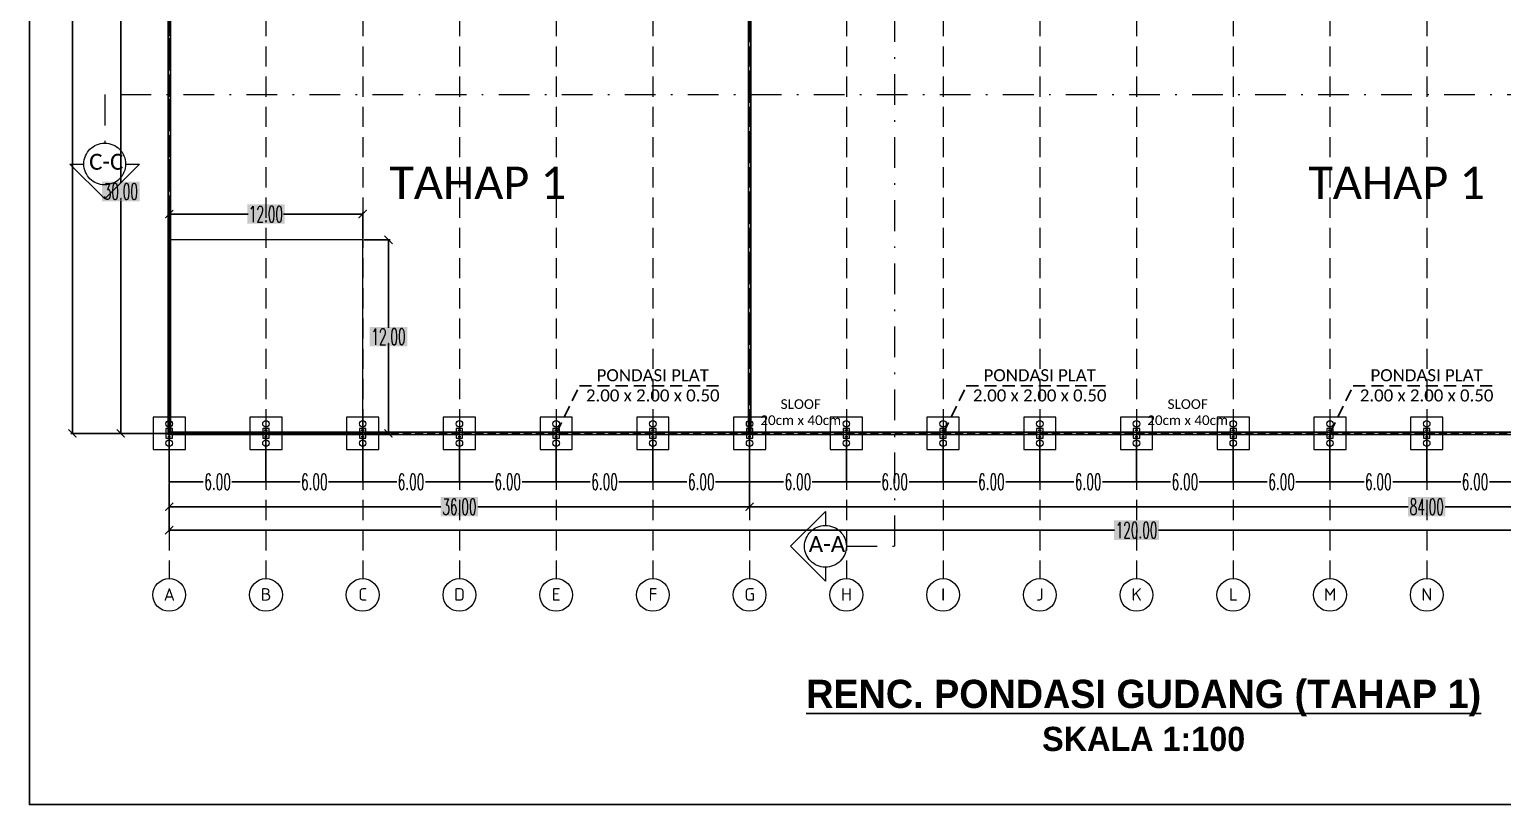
# Model space of a CAD drawing. Header units: millimetres. Extents: x 2175 to 3376, y 1504 to 1740.
# Drawn here: x 2440 to 2531.4, y 1584 to 1632 of the extents above; entities that cross this region are included whole.
import ezdxf

# ---------------------------------------------------------------- set-up
doc = ezdxf.new("R2010")
doc.units = ezdxf.units.MM
for name, pattern in [('DASHDOTX2', [50.8, 25.4, -12.7, 0, -12.7]), ('DASHED', [19.05, 12.7, -6.35]), ('HIDDEN', [0.375, 0.25, -0.125]), ('HIDDEN2', [0.1875, 0.125, -0.0625])]:
    doc.linetypes.add(name, pattern=pattern)
for name, color, linetype in [('FUR', 7, 'Continuous'), ('GR', 7, 'Continuous'), ('KOP TEKS', 1, 'Continuous')]:
    doc.layers.add(name, color=color, linetype=linetype)
for name, color, linetype, lineweight in [('Garis Dim', 131, 'DASHED', 9), ('GRS-TIPIS', 253, 'Continuous', 9), ('HAT', 8, 'Continuous', 9), ('Pondasi', 6, 'Continuous', 9)]:
    doc.layers.add(name, color=color, linetype=linetype, lineweight=lineweight)
doc.styles.add('-DIM2', font='simplex.shx', dxfattribs={"width": 0.55})
doc.styles.get("Standard").update_dxf_attribs({"font": 'arial.ttf'})
doc.dimstyles.new('DENAH KANTOR', dxfattribs={"dimtxt": 1, "dimasz": 0.05, "dimexe": 0.05, "dimexo": 0.05, "dimgap": 0.05, "dimtad": 0, "dimtih": 1, "dimtoh": 1, "dimzin": 0, "dimdsep": 46, "dimtxsty": '-DIM2', "dimblk": 'ARCHTICK', "dimcen": 0.3, "dimdle": 0.05, "dimclrd": 1, "dimclre": 1, "dimclrt": 7, "dimadec": 0, "dimazin": 0, "dimtfac": 1, "dimtix": 1, "dimtofl": 0, "dimtmove": 0, "dimatfit": 3, "dimldrblk": 'ARCHTICK', "dimfxl": 1, "dimtolj": 1, "dimtzin": 0, "dimarcsym": 0})
doc.dimstyles.new('DIMENSI WARNA 2.1', dxfattribs={"dimtxt": 1, "dimasz": 0.5, "dimexe": 0.1, "dimexo": 0.1, "dimgap": 0.05, "dimtad": 0, "dimtih": 1, "dimtoh": 1, "dimrnd": 0.0025, "dimzin": 0, "dimdsep": 46, "dimtxsty": '-DIM2', "dimblk": 'ARCHTICK', "dimcen": 0.1, "dimclrd": 1, "dimclre": 1, "dimclrt": 256, "dimadec": 0, "dimazin": 0, "dimtfac": 1, "dimtofl": 0, "dimtmove": 0, "dimatfit": 3, "dimldrblk": 'ARCHTICK', "dimfxl": 0.18, "dimtfill": 2, "dimtfillclr": 256, "dimtolj": 1, "dimtzin": 0, "dimarcsym": 0})

# ---------------------------------------------------------------- blocks, each defined once
blk = doc.blocks.new('_ArchTick')
at = {"color": 0, "linetype": 'ByBlock', "const_width": 0.15}
blk.add_lwpolyline([(-0.5, -0.5), (0.5, 0.5)], dxfattribs=at)
blk = doc.blocks.new('*D1069')
at = {"layer": 'Defpoints', "color": 0, "transparency": 16777216}
for p in [(2448.69, 1636.996), (2445.69, 1606.996), (2448.69, 1606.996)]:
    blk.add_point(p, dxfattribs=at)
at = {"layer": 'GR', "color": 1, "lineweight": -2, "transparency": 16777216}
for p, q in [((2448.59, 1636.996), (2445.59, 1636.996)), ((2445.69, 1636.996), (2445.69, 1622.546)), ((2445.69, 1606.996), (2445.69, 1621.446)), ((2448.59, 1606.996), (2445.59, 1606.996))]:
    blk.add_line(p, q, dxfattribs=at)
at = {"layer": 'GR', "color": 1, "lineweight": -2, "transparency": 16777216, "xscale": 0.5, "yscale": 0.5, "zscale": 0.5}
for p, rotation in [((2445.69, 1636.996), 90), ((2445.69, 1606.996), 270)]:
    blk.add_blockref('_ArchTick', p, dxfattribs=dict(at, rotation=rotation))
at = {"layer": 'GR', "color": 240, "transparency": 16777216, "insert": (2445.69, 1621.996), "char_height": 1, "attachment_point": 5, "style": '-DIM2', "bg_fill": 1, "box_fill_scale": 1.1, "bg_fill_color": 256, "bg_fill_true_color": 16180224, "bg_fill_transparency": 0}
blk.add_mtext('\\A1;30.00', dxfattribs=at)
blk = doc.blocks.new('*D1070')
at = {"layer": 'Defpoints', "color": 0, "transparency": 16777216}
for p in [(2445.69, 1666.996), (2442.69, 1606.996), (2445.69, 1606.996)]:
    blk.add_point(p, dxfattribs=at)
at = {"layer": 'GR', "color": 1, "lineweight": -2, "transparency": 16777216}
for p, q in [((2445.59, 1666.996), (2442.59, 1666.996)), ((2442.69, 1666.996), (2442.69, 1637.546)), ((2442.69, 1606.996), (2442.69, 1636.446)), ((2445.59, 1606.996), (2442.59, 1606.996))]:
    blk.add_line(p, q, dxfattribs=at)
at = {"layer": 'GR', "color": 1, "lineweight": -2, "transparency": 16777216, "xscale": 0.5, "yscale": 0.5, "zscale": 0.5}
for p, rotation in [((2442.69, 1666.996), 90), ((2442.69, 1606.996), 270)]:
    blk.add_blockref('_ArchTick', p, dxfattribs=dict(at, rotation=rotation))
at = {"layer": 'GR', "color": 240, "transparency": 16777216, "insert": (2442.69, 1636.996), "char_height": 1, "attachment_point": 5, "style": '-DIM2', "bg_fill": 1, "box_fill_scale": 1.1, "bg_fill_color": 256, "bg_fill_true_color": 16180224, "bg_fill_transparency": 0}
blk.add_mtext('\\A1;60.00', dxfattribs=at)
blk = doc.blocks.new('*D1071')
at = {"layer": 'Defpoints', "color": 0, "linetype": 'Continuous', "transparency": 16777216}
for p in [(2448.69, 1606.996), (2454.69, 1606.996), (2454.69, 1603.996)]:
    blk.add_point(p, dxfattribs=at)
at = {"layer": 'GR', "color": 1, "linetype": 'Continuous', "lineweight": -2, "transparency": 16777216}
for p, q in [((2448.69, 1606.946), (2448.69, 1603.946)), ((2454.69, 1606.946), (2454.69, 1603.946)), ((2448.64, 1603.996), (2450.802, 1603.996)), ((2454.74, 1603.996), (2452.578, 1603.996))]:
    blk.add_line(p, q, dxfattribs=at)
at = {"layer": 'GR', "color": 1, "linetype": 'Continuous', "lineweight": -2, "transparency": 16777216, "xscale": 0.05, "yscale": 0.05, "zscale": 0.05, "rotation": 180}
blk.add_blockref('_ArchTick', (2448.69, 1603.996), dxfattribs=at)
at = {"layer": 'GR', "color": 1, "linetype": 'Continuous', "lineweight": -2, "transparency": 16777216, "xscale": 0.05, "yscale": 0.05, "zscale": 0.05}
blk.add_blockref('_ArchTick', (2454.69, 1603.996), dxfattribs=at)
at = {"layer": 'GR', "color": 7, "linetype": 'Continuous', "transparency": 16777216, "insert": (2451.69, 1603.996), "char_height": 1, "attachment_point": 5, "style": '-DIM2'}
blk.add_mtext('\\A1;6.00', dxfattribs=at)
blk = doc.blocks.new('*D1072')
at = {"layer": 'Defpoints', "color": 0, "transparency": 16777216}
for p in [(2448.69, 1603.996), (2568.69, 1603.996), (2568.69, 1600.996)]:
    blk.add_point(p, dxfattribs=at)
at = {"layer": 'GR', "color": 1, "lineweight": -2, "transparency": 16777216}
for p, q in [((2448.69, 1603.896), (2448.69, 1600.896)), ((2568.69, 1603.896), (2568.69, 1600.896)), ((2448.69, 1600.996), (2507.33, 1600.996)), ((2568.69, 1600.996), (2510.049, 1600.996))]:
    blk.add_line(p, q, dxfattribs=at)
at = {"layer": 'GR', "color": 1, "lineweight": -2, "transparency": 16777216, "xscale": 0.5, "yscale": 0.5, "zscale": 0.5, "rotation": 180}
blk.add_blockref('_ArchTick', (2448.69, 1600.996), dxfattribs=at)
at = {"layer": 'GR', "color": 1, "lineweight": -2, "transparency": 16777216, "xscale": 0.5, "yscale": 0.5, "zscale": 0.5}
blk.add_blockref('_ArchTick', (2568.69, 1600.996), dxfattribs=at)
at = {"layer": 'GR', "color": 240, "transparency": 16777216, "insert": (2508.69, 1600.996), "char_height": 1, "attachment_point": 5, "style": '-DIM2', "bg_fill": 1, "box_fill_scale": 1.1, "bg_fill_color": 256, "bg_fill_true_color": 16180224, "bg_fill_transparency": 0}
blk.add_mtext('\\A1;120.00', dxfattribs=at)
blk = doc.blocks.new('*D1073')
at = {"layer": 'Defpoints', "color": 0, "transparency": 16777216}
for p in [(2460.69, 1618.996), (2462.29, 1618.996), (2460.69, 1606.996)]:
    blk.add_point(p, dxfattribs=at)
at = {"layer": 'GR', "color": 1, "lineweight": -2, "transparency": 16777216}
for p, q in [((2460.79, 1618.996), (2462.39, 1618.996)), ((2462.29, 1618.996), (2462.29, 1613.546)), ((2462.29, 1606.996), (2462.29, 1612.446)), ((2460.79, 1606.996), (2462.39, 1606.996))]:
    blk.add_line(p, q, dxfattribs=at)
at = {"layer": 'GR', "color": 1, "lineweight": -2, "transparency": 16777216, "xscale": 0.5, "yscale": 0.5, "zscale": 0.5}
for p, rotation in [((2462.29, 1618.996), 90), ((2462.29, 1606.996), 270)]:
    blk.add_blockref('_ArchTick', p, dxfattribs=dict(at, rotation=rotation))
at = {"layer": 'GR', "color": 240, "transparency": 16777216, "insert": (2462.29, 1612.996), "char_height": 1, "attachment_point": 5, "style": '-DIM2', "bg_fill": 1, "box_fill_scale": 1.1, "bg_fill_color": 256, "bg_fill_true_color": 16180224, "bg_fill_transparency": 0}
blk.add_mtext('\\A1;12.00', dxfattribs=at)
blk = doc.blocks.new('*D1092')
at = {"layer": 'Defpoints', "color": 0, "linetype": 'Continuous', "transparency": 16777216}
for p in [(2454.69, 1606.996), (2460.69, 1606.996), (2454.69, 1603.996)]:
    blk.add_point(p, dxfattribs=at)
at = {"layer": 'GR', "color": 1, "linetype": 'Continuous', "lineweight": -2, "transparency": 16777216}
for p, q in [((2454.69, 1606.946), (2454.69, 1603.946)), ((2460.69, 1606.946), (2460.69, 1603.946)), ((2454.64, 1603.996), (2456.802, 1603.996)), ((2460.74, 1603.996), (2458.578, 1603.996))]:
    blk.add_line(p, q, dxfattribs=at)
at = {"layer": 'GR', "color": 1, "linetype": 'Continuous', "lineweight": -2, "transparency": 16777216, "xscale": 0.05, "yscale": 0.05, "zscale": 0.05, "rotation": 180}
blk.add_blockref('_ArchTick', (2454.69, 1603.996), dxfattribs=at)
at = {"layer": 'GR', "color": 1, "linetype": 'Continuous', "lineweight": -2, "transparency": 16777216, "xscale": 0.05, "yscale": 0.05, "zscale": 0.05}
blk.add_blockref('_ArchTick', (2460.69, 1603.996), dxfattribs=at)
at = {"layer": 'GR', "color": 7, "linetype": 'Continuous', "transparency": 16777216, "insert": (2457.69, 1603.996), "char_height": 1, "attachment_point": 5, "style": '-DIM2'}
blk.add_mtext('\\A1;6.00', dxfattribs=at)
blk = doc.blocks.new('*D1093')
at = {"layer": 'Defpoints', "color": 0, "linetype": 'Continuous', "transparency": 16777216}
for p in [(2466.69, 1606.996), (2472.69, 1606.996), (2466.69, 1603.996)]:
    blk.add_point(p, dxfattribs=at)
at = {"layer": 'GR', "color": 1, "linetype": 'Continuous', "lineweight": -2, "transparency": 16777216}
for p, q in [((2466.69, 1606.946), (2466.69, 1603.946)), ((2472.69, 1606.946), (2472.69, 1603.946)), ((2466.64, 1603.996), (2468.802, 1603.996)), ((2472.74, 1603.996), (2470.578, 1603.996))]:
    blk.add_line(p, q, dxfattribs=at)
at = {"layer": 'GR', "color": 1, "linetype": 'Continuous', "lineweight": -2, "transparency": 16777216, "xscale": 0.05, "yscale": 0.05, "zscale": 0.05, "rotation": 180}
blk.add_blockref('_ArchTick', (2466.69, 1603.996), dxfattribs=at)
at = {"layer": 'GR', "color": 1, "linetype": 'Continuous', "lineweight": -2, "transparency": 16777216, "xscale": 0.05, "yscale": 0.05, "zscale": 0.05}
blk.add_blockref('_ArchTick', (2472.69, 1603.996), dxfattribs=at)
at = {"layer": 'GR', "color": 7, "linetype": 'Continuous', "transparency": 16777216, "insert": (2469.69, 1603.996), "char_height": 1, "attachment_point": 5, "style": '-DIM2'}
blk.add_mtext('\\A1;6.00', dxfattribs=at)
blk = doc.blocks.new('*D1094')
at = {"layer": 'Defpoints', "color": 0, "linetype": 'Continuous', "transparency": 16777216}
for p in [(2460.69, 1606.996), (2466.69, 1606.996), (2466.69, 1603.996)]:
    blk.add_point(p, dxfattribs=at)
at = {"layer": 'GR', "color": 1, "linetype": 'Continuous', "lineweight": -2, "transparency": 16777216}
for p, q in [((2460.69, 1606.946), (2460.69, 1603.946)), ((2466.69, 1606.946), (2466.69, 1603.946)), ((2460.64, 1603.996), (2462.802, 1603.996)), ((2466.74, 1603.996), (2464.578, 1603.996))]:
    blk.add_line(p, q, dxfattribs=at)
at = {"layer": 'GR', "color": 1, "linetype": 'Continuous', "lineweight": -2, "transparency": 16777216, "xscale": 0.05, "yscale": 0.05, "zscale": 0.05, "rotation": 180}
blk.add_blockref('_ArchTick', (2460.69, 1603.996), dxfattribs=at)
at = {"layer": 'GR', "color": 1, "linetype": 'Continuous', "lineweight": -2, "transparency": 16777216, "xscale": 0.05, "yscale": 0.05, "zscale": 0.05}
blk.add_blockref('_ArchTick', (2466.69, 1603.996), dxfattribs=at)
at = {"layer": 'GR', "color": 7, "linetype": 'Continuous', "transparency": 16777216, "insert": (2463.69, 1603.996), "char_height": 1, "attachment_point": 5, "style": '-DIM2'}
blk.add_mtext('\\A1;6.00', dxfattribs=at)
blk = doc.blocks.new('*D1095')
at = {"layer": 'Defpoints', "color": 0, "linetype": 'Continuous', "transparency": 16777216}
for p in [(2490.69, 1606.996), (2496.69, 1606.996), (2490.69, 1603.996)]:
    blk.add_point(p, dxfattribs=at)
at = {"layer": 'GR', "color": 1, "linetype": 'Continuous', "lineweight": -2, "transparency": 16777216}
for p, q in [((2490.69, 1606.946), (2490.69, 1603.946)), ((2496.69, 1606.946), (2496.69, 1603.946)), ((2490.64, 1603.996), (2492.802, 1603.996)), ((2496.74, 1603.996), (2494.578, 1603.996))]:
    blk.add_line(p, q, dxfattribs=at)
at = {"layer": 'GR', "color": 1, "linetype": 'Continuous', "lineweight": -2, "transparency": 16777216, "xscale": 0.05, "yscale": 0.05, "zscale": 0.05, "rotation": 180}
blk.add_blockref('_ArchTick', (2490.69, 1603.996), dxfattribs=at)
at = {"layer": 'GR', "color": 1, "linetype": 'Continuous', "lineweight": -2, "transparency": 16777216, "xscale": 0.05, "yscale": 0.05, "zscale": 0.05}
blk.add_blockref('_ArchTick', (2496.69, 1603.996), dxfattribs=at)
at = {"layer": 'GR', "color": 7, "linetype": 'Continuous', "transparency": 16777216, "insert": (2493.69, 1603.996), "char_height": 1, "attachment_point": 5, "style": '-DIM2'}
blk.add_mtext('\\A1;6.00', dxfattribs=at)
blk = doc.blocks.new('*D1096')
at = {"layer": 'Defpoints', "color": 0, "linetype": 'Continuous', "transparency": 16777216}
for p in [(2484.69, 1606.996), (2490.69, 1606.996), (2490.69, 1603.996)]:
    blk.add_point(p, dxfattribs=at)
at = {"layer": 'GR', "color": 1, "linetype": 'Continuous', "lineweight": -2, "transparency": 16777216}
for p, q in [((2484.69, 1606.946), (2484.69, 1603.946)), ((2490.69, 1606.946), (2490.69, 1603.946)), ((2484.64, 1603.996), (2486.802, 1603.996)), ((2490.74, 1603.996), (2488.578, 1603.996))]:
    blk.add_line(p, q, dxfattribs=at)
at = {"layer": 'GR', "color": 1, "linetype": 'Continuous', "lineweight": -2, "transparency": 16777216, "xscale": 0.05, "yscale": 0.05, "zscale": 0.05, "rotation": 180}
blk.add_blockref('_ArchTick', (2484.69, 1603.996), dxfattribs=at)
at = {"layer": 'GR', "color": 1, "linetype": 'Continuous', "lineweight": -2, "transparency": 16777216, "xscale": 0.05, "yscale": 0.05, "zscale": 0.05}
blk.add_blockref('_ArchTick', (2490.69, 1603.996), dxfattribs=at)
at = {"layer": 'GR', "color": 7, "linetype": 'Continuous', "transparency": 16777216, "insert": (2487.69, 1603.996), "char_height": 1, "attachment_point": 5, "style": '-DIM2'}
blk.add_mtext('\\A1;6.00', dxfattribs=at)
blk = doc.blocks.new('*D1097')
at = {"layer": 'Defpoints', "color": 0, "linetype": 'Continuous', "transparency": 16777216}
for p in [(2472.69, 1606.996), (2478.69, 1606.996), (2478.69, 1603.996)]:
    blk.add_point(p, dxfattribs=at)
at = {"layer": 'GR', "color": 1, "linetype": 'Continuous', "lineweight": -2, "transparency": 16777216}
for p, q in [((2472.69, 1606.946), (2472.69, 1603.946)), ((2478.69, 1606.946), (2478.69, 1603.946)), ((2472.64, 1603.996), (2474.802, 1603.996)), ((2478.74, 1603.996), (2476.578, 1603.996))]:
    blk.add_line(p, q, dxfattribs=at)
at = {"layer": 'GR', "color": 1, "linetype": 'Continuous', "lineweight": -2, "transparency": 16777216, "xscale": 0.05, "yscale": 0.05, "zscale": 0.05, "rotation": 180}
blk.add_blockref('_ArchTick', (2472.69, 1603.996), dxfattribs=at)
at = {"layer": 'GR', "color": 1, "linetype": 'Continuous', "lineweight": -2, "transparency": 16777216, "xscale": 0.05, "yscale": 0.05, "zscale": 0.05}
blk.add_blockref('_ArchTick', (2478.69, 1603.996), dxfattribs=at)
at = {"layer": 'GR', "color": 7, "linetype": 'Continuous', "transparency": 16777216, "insert": (2475.69, 1603.996), "char_height": 1, "attachment_point": 5, "style": '-DIM2'}
blk.add_mtext('\\A1;6.00', dxfattribs=at)
blk = doc.blocks.new('*D1098')
at = {"layer": 'Defpoints', "color": 0, "linetype": 'Continuous', "transparency": 16777216}
for p in [(2478.69, 1606.996), (2484.69, 1606.996), (2478.69, 1603.996)]:
    blk.add_point(p, dxfattribs=at)
at = {"layer": 'GR', "color": 1, "linetype": 'Continuous', "lineweight": -2, "transparency": 16777216}
for p, q in [((2478.69, 1606.946), (2478.69, 1603.946)), ((2484.69, 1606.946), (2484.69, 1603.946)), ((2478.64, 1603.996), (2480.802, 1603.996)), ((2484.74, 1603.996), (2482.578, 1603.996))]:
    blk.add_line(p, q, dxfattribs=at)
at = {"layer": 'GR', "color": 1, "linetype": 'Continuous', "lineweight": -2, "transparency": 16777216, "xscale": 0.05, "yscale": 0.05, "zscale": 0.05, "rotation": 180}
blk.add_blockref('_ArchTick', (2478.69, 1603.996), dxfattribs=at)
at = {"layer": 'GR', "color": 1, "linetype": 'Continuous', "lineweight": -2, "transparency": 16777216, "xscale": 0.05, "yscale": 0.05, "zscale": 0.05}
blk.add_blockref('_ArchTick', (2484.69, 1603.996), dxfattribs=at)
at = {"layer": 'GR', "color": 7, "linetype": 'Continuous', "transparency": 16777216, "insert": (2481.69, 1603.996), "char_height": 1, "attachment_point": 5, "style": '-DIM2'}
blk.add_mtext('\\A1;6.00', dxfattribs=at)
blk = doc.blocks.new('*D1101')
at = {"layer": 'Defpoints', "color": 0, "linetype": 'Continuous', "transparency": 16777216}
for p in [(2520.69, 1606.996), (2526.69, 1606.996), (2526.69, 1603.996)]:
    blk.add_point(p, dxfattribs=at)
at = {"layer": 'GR', "color": 1, "linetype": 'Continuous', "lineweight": -2, "transparency": 16777216}
for p, q in [((2520.69, 1606.946), (2520.69, 1603.946)), ((2526.69, 1606.946), (2526.69, 1603.946)), ((2520.64, 1603.996), (2522.802, 1603.996)), ((2526.74, 1603.996), (2524.578, 1603.996))]:
    blk.add_line(p, q, dxfattribs=at)
at = {"layer": 'GR', "color": 1, "linetype": 'Continuous', "lineweight": -2, "transparency": 16777216, "xscale": 0.05, "yscale": 0.05, "zscale": 0.05, "rotation": 180}
blk.add_blockref('_ArchTick', (2520.69, 1603.996), dxfattribs=at)
at = {"layer": 'GR', "color": 1, "linetype": 'Continuous', "lineweight": -2, "transparency": 16777216, "xscale": 0.05, "yscale": 0.05, "zscale": 0.05}
blk.add_blockref('_ArchTick', (2526.69, 1603.996), dxfattribs=at)
at = {"layer": 'GR', "color": 7, "linetype": 'Continuous', "transparency": 16777216, "insert": (2523.69, 1603.996), "char_height": 1, "attachment_point": 5, "style": '-DIM2'}
blk.add_mtext('\\A1;6.00', dxfattribs=at)
blk = doc.blocks.new('*D1102')
at = {"layer": 'Defpoints', "color": 0, "linetype": 'Continuous', "transparency": 16777216}
for p in [(2526.69, 1606.996), (2532.69, 1606.996), (2526.69, 1603.996)]:
    blk.add_point(p, dxfattribs=at)
at = {"layer": 'GR', "color": 1, "linetype": 'Continuous', "lineweight": -2, "transparency": 16777216}
for p, q in [((2526.69, 1606.946), (2526.69, 1603.946)), ((2532.69, 1606.946), (2532.69, 1603.946)), ((2526.64, 1603.996), (2528.802, 1603.996)), ((2532.74, 1603.996), (2530.578, 1603.996))]:
    blk.add_line(p, q, dxfattribs=at)
at = {"layer": 'GR', "color": 1, "linetype": 'Continuous', "lineweight": -2, "transparency": 16777216, "xscale": 0.05, "yscale": 0.05, "zscale": 0.05, "rotation": 180}
blk.add_blockref('_ArchTick', (2526.69, 1603.996), dxfattribs=at)
at = {"layer": 'GR', "color": 1, "linetype": 'Continuous', "lineweight": -2, "transparency": 16777216, "xscale": 0.05, "yscale": 0.05, "zscale": 0.05}
blk.add_blockref('_ArchTick', (2532.69, 1603.996), dxfattribs=at)
at = {"layer": 'GR', "color": 7, "linetype": 'Continuous', "transparency": 16777216, "insert": (2529.69, 1603.996), "char_height": 1, "attachment_point": 5, "style": '-DIM2'}
blk.add_mtext('\\A1;6.00', dxfattribs=at)
blk = doc.blocks.new('*D1103')
at = {"layer": 'Defpoints', "color": 0, "linetype": 'Continuous', "transparency": 16777216}
for p in [(2496.69, 1606.996), (2502.69, 1606.996), (2502.69, 1603.996)]:
    blk.add_point(p, dxfattribs=at)
at = {"layer": 'GR', "color": 1, "linetype": 'Continuous', "lineweight": -2, "transparency": 16777216}
for p, q in [((2496.69, 1606.946), (2496.69, 1603.946)), ((2502.69, 1606.946), (2502.69, 1603.946)), ((2496.64, 1603.996), (2498.802, 1603.996)), ((2502.74, 1603.996), (2500.578, 1603.996))]:
    blk.add_line(p, q, dxfattribs=at)
at = {"layer": 'GR', "color": 1, "linetype": 'Continuous', "lineweight": -2, "transparency": 16777216, "xscale": 0.05, "yscale": 0.05, "zscale": 0.05, "rotation": 180}
blk.add_blockref('_ArchTick', (2496.69, 1603.996), dxfattribs=at)
at = {"layer": 'GR', "color": 1, "linetype": 'Continuous', "lineweight": -2, "transparency": 16777216, "xscale": 0.05, "yscale": 0.05, "zscale": 0.05}
blk.add_blockref('_ArchTick', (2502.69, 1603.996), dxfattribs=at)
at = {"layer": 'GR', "color": 7, "linetype": 'Continuous', "transparency": 16777216, "insert": (2499.69, 1603.996), "char_height": 1, "attachment_point": 5, "style": '-DIM2'}
blk.add_mtext('\\A1;6.00', dxfattribs=at)
blk = doc.blocks.new('*D1104')
at = {"layer": 'Defpoints', "color": 0, "linetype": 'Continuous', "transparency": 16777216}
for p in [(2502.69, 1606.996), (2508.69, 1606.996), (2502.69, 1603.996)]:
    blk.add_point(p, dxfattribs=at)
at = {"layer": 'GR', "color": 1, "linetype": 'Continuous', "lineweight": -2, "transparency": 16777216}
for p, q in [((2502.69, 1606.946), (2502.69, 1603.946)), ((2508.69, 1606.946), (2508.69, 1603.946)), ((2502.64, 1603.996), (2504.802, 1603.996)), ((2508.74, 1603.996), (2506.578, 1603.996))]:
    blk.add_line(p, q, dxfattribs=at)
at = {"layer": 'GR', "color": 1, "linetype": 'Continuous', "lineweight": -2, "transparency": 16777216, "xscale": 0.05, "yscale": 0.05, "zscale": 0.05, "rotation": 180}
blk.add_blockref('_ArchTick', (2502.69, 1603.996), dxfattribs=at)
at = {"layer": 'GR', "color": 1, "linetype": 'Continuous', "lineweight": -2, "transparency": 16777216, "xscale": 0.05, "yscale": 0.05, "zscale": 0.05}
blk.add_blockref('_ArchTick', (2508.69, 1603.996), dxfattribs=at)
at = {"layer": 'GR', "color": 7, "linetype": 'Continuous', "transparency": 16777216, "insert": (2505.69, 1603.996), "char_height": 1, "attachment_point": 5, "style": '-DIM2'}
blk.add_mtext('\\A1;6.00', dxfattribs=at)
blk = doc.blocks.new('*D1105')
at = {"layer": 'Defpoints', "color": 0, "linetype": 'Continuous', "transparency": 16777216}
for p in [(2514.69, 1606.996), (2520.69, 1606.996), (2514.69, 1603.996)]:
    blk.add_point(p, dxfattribs=at)
at = {"layer": 'GR', "color": 1, "linetype": 'Continuous', "lineweight": -2, "transparency": 16777216}
for p, q in [((2514.69, 1606.946), (2514.69, 1603.946)), ((2520.69, 1606.946), (2520.69, 1603.946)), ((2514.64, 1603.996), (2516.802, 1603.996)), ((2520.74, 1603.996), (2518.578, 1603.996))]:
    blk.add_line(p, q, dxfattribs=at)
at = {"layer": 'GR', "color": 1, "linetype": 'Continuous', "lineweight": -2, "transparency": 16777216, "xscale": 0.05, "yscale": 0.05, "zscale": 0.05, "rotation": 180}
blk.add_blockref('_ArchTick', (2514.69, 1603.996), dxfattribs=at)
at = {"layer": 'GR', "color": 1, "linetype": 'Continuous', "lineweight": -2, "transparency": 16777216, "xscale": 0.05, "yscale": 0.05, "zscale": 0.05}
blk.add_blockref('_ArchTick', (2520.69, 1603.996), dxfattribs=at)
at = {"layer": 'GR', "color": 7, "linetype": 'Continuous', "transparency": 16777216, "insert": (2517.69, 1603.996), "char_height": 1, "attachment_point": 5, "style": '-DIM2'}
blk.add_mtext('\\A1;6.00', dxfattribs=at)
blk = doc.blocks.new('*D1106')
at = {"layer": 'Defpoints', "color": 0, "linetype": 'Continuous', "transparency": 16777216}
for p in [(2508.69, 1606.996), (2514.69, 1606.996), (2514.69, 1603.996)]:
    blk.add_point(p, dxfattribs=at)
at = {"layer": 'GR', "color": 1, "linetype": 'Continuous', "lineweight": -2, "transparency": 16777216}
for p, q in [((2508.69, 1606.946), (2508.69, 1603.946)), ((2514.69, 1606.946), (2514.69, 1603.946)), ((2508.64, 1603.996), (2510.802, 1603.996)), ((2514.74, 1603.996), (2512.578, 1603.996))]:
    blk.add_line(p, q, dxfattribs=at)
at = {"layer": 'GR', "color": 1, "linetype": 'Continuous', "lineweight": -2, "transparency": 16777216, "xscale": 0.05, "yscale": 0.05, "zscale": 0.05, "rotation": 180}
blk.add_blockref('_ArchTick', (2508.69, 1603.996), dxfattribs=at)
at = {"layer": 'GR', "color": 1, "linetype": 'Continuous', "lineweight": -2, "transparency": 16777216, "xscale": 0.05, "yscale": 0.05, "zscale": 0.05}
blk.add_blockref('_ArchTick', (2514.69, 1603.996), dxfattribs=at)
at = {"layer": 'GR', "color": 7, "linetype": 'Continuous', "transparency": 16777216, "insert": (2511.69, 1603.996), "char_height": 1, "attachment_point": 5, "style": '-DIM2'}
blk.add_mtext('\\A1;6.00', dxfattribs=at)
blk = doc.blocks.new('*D1107')
at = {"layer": 'Defpoints', "color": 0, "transparency": 16777216}
for p in [(2448.69, 1603.996), (2484.69, 1603.996), (2484.69, 1602.446)]:
    blk.add_point(p, dxfattribs=at)
at = {"layer": 'GR', "color": 1, "lineweight": -2, "transparency": 16777216}
for p, q in [((2448.69, 1603.896), (2448.69, 1602.346)), ((2484.69, 1603.896), (2484.69, 1602.346)), ((2448.69, 1602.446), (2465.54, 1602.446)), ((2484.69, 1602.446), (2467.84, 1602.446))]:
    blk.add_line(p, q, dxfattribs=at)
at = {"layer": 'GR', "color": 1, "lineweight": -2, "transparency": 16777216, "xscale": 0.5, "yscale": 0.5, "zscale": 0.5, "rotation": 180}
blk.add_blockref('_ArchTick', (2448.69, 1602.446), dxfattribs=at)
at = {"layer": 'GR', "color": 1, "lineweight": -2, "transparency": 16777216, "xscale": 0.5, "yscale": 0.5, "zscale": 0.5}
blk.add_blockref('_ArchTick', (2484.69, 1602.446), dxfattribs=at)
at = {"layer": 'GR', "color": 240, "transparency": 16777216, "insert": (2466.69, 1602.446), "char_height": 1, "attachment_point": 5, "style": '-DIM2', "bg_fill": 1, "box_fill_scale": 1.1, "bg_fill_color": 256, "bg_fill_true_color": 16180224, "bg_fill_transparency": 0}
blk.add_mtext('\\A1;36.00', dxfattribs=at)
blk = doc.blocks.new('*D1112')
at = {"layer": 'Defpoints', "color": 0, "transparency": 16777216}
for p in [(2484.69, 1603.996), (2568.69, 1603.996), (2484.69, 1602.446)]:
    blk.add_point(p, dxfattribs=at)
at = {"layer": 'GR', "color": 1, "lineweight": -2, "transparency": 16777216}
for p, q in [((2484.69, 1603.896), (2484.69, 1602.346)), ((2568.69, 1603.896), (2568.69, 1602.346)), ((2484.69, 1602.446), (2525.54, 1602.446)), ((2568.69, 1602.446), (2527.84, 1602.446))]:
    blk.add_line(p, q, dxfattribs=at)
at = {"layer": 'GR', "color": 1, "lineweight": -2, "transparency": 16777216, "xscale": 0.5, "yscale": 0.5, "zscale": 0.5, "rotation": 180}
blk.add_blockref('_ArchTick', (2484.69, 1602.446), dxfattribs=at)
at = {"layer": 'GR', "color": 1, "lineweight": -2, "transparency": 16777216, "xscale": 0.5, "yscale": 0.5, "zscale": 0.5}
blk.add_blockref('_ArchTick', (2568.69, 1602.446), dxfattribs=at)
at = {"layer": 'GR', "color": 240, "transparency": 16777216, "insert": (2526.69, 1602.446), "char_height": 1, "attachment_point": 5, "style": '-DIM2', "bg_fill": 1, "box_fill_scale": 1.1, "bg_fill_color": 256, "bg_fill_true_color": 16180224, "bg_fill_transparency": 0}
blk.add_mtext('\\A1;84.00', dxfattribs=at)
blk = doc.blocks.new('*D1113')
at = {"layer": 'Defpoints', "color": 0, "transparency": 16777216}
for p in [(2448.69, 1620.596), (2448.69, 1618.996), (2460.69, 1618.996)]:
    blk.add_point(p, dxfattribs=at)
at = {"layer": 'GR', "color": 1, "lineweight": -2, "transparency": 16777216}
for p, q in [((2448.69, 1619.096), (2448.69, 1620.696)), ((2448.69, 1620.596), (2453.592, 1620.596)), ((2460.69, 1620.596), (2455.788, 1620.596)), ((2460.69, 1619.096), (2460.69, 1620.696))]:
    blk.add_line(p, q, dxfattribs=at)
at = {"layer": 'GR', "color": 1, "lineweight": -2, "transparency": 16777216, "xscale": 0.5, "yscale": 0.5, "zscale": 0.5, "rotation": 180}
blk.add_blockref('_ArchTick', (2448.69, 1620.596), dxfattribs=at)
at = {"layer": 'GR', "color": 1, "lineweight": -2, "transparency": 16777216, "xscale": 0.5, "yscale": 0.5, "zscale": 0.5}
blk.add_blockref('_ArchTick', (2460.69, 1620.596), dxfattribs=at)
at = {"layer": 'GR', "color": 240, "transparency": 16777216, "insert": (2454.69, 1620.596), "char_height": 1, "attachment_point": 5, "style": '-DIM2', "bg_fill": 1, "box_fill_scale": 1.1, "bg_fill_color": 256, "bg_fill_true_color": 16180224, "bg_fill_transparency": 0}
blk.add_mtext('\\A1;12.00', dxfattribs=at)
blk = doc.blocks.new('WF300')
at = {"layer": 'Pondasi'}
for p, q in [((4219.408, -132.102), (4219.418, -132.102)), ((4219.418, -131.977), (4219.418, -132.102)), ((4219.418, -132.034), (4219.698, -132.034)), ((4219.418, -132.044), (4219.698, -132.044)), ((4219.558, -132.044), (4219.558, -132.034)), ((4219.698, -132.102), (4219.698, -131.977)), ((4219.698, -132.102), (4219.708, -132.102))]:
    blk.add_line(p, q, dxfattribs=at)
blk.add_lwpolyline([(4219.783, -132.189), (4219.783, -131.889), (4219.333, -131.889), (4219.333, -132.189)], close=True, dxfattribs=at)
for points in [[(4219.418, -131.977), (4219.408, -131.977), (4219.408, -132.102)], [(4219.708, -132.102), (4219.708, -131.977), (4219.698, -131.977)]]:
    blk.add_lwpolyline(points, dxfattribs=at)
blk = doc.blocks.new('plat 2m x 2m x 0.5m')
at = {"layer": 'Pondasi'}
blk.add_lwpolyline([(9633.843, -54.272), (9635.843, -54.272), (9635.843, -52.272), (9633.843, -52.272)], close=True, dxfattribs=at)
for centre in [(9634.243, -53.272), (9635.443, -53.272)]:
    blk.add_circle(centre, 0.2, dxfattribs=at)
at = {"layer": 'HAT', "xscale": 1.333333333319186, "yscale": 1.333333333319186, "zscale": 1.333333333319186, "rotation": 359.9999999260696}
blk.add_blockref('WF300', (4008.765, 122.78), dxfattribs=at)

msp = doc.modelspace()

# ---------------------------------------------------------------- linework, layer by layer
at = {"linetype": 'HIDDEN', "ltscale": 3}
for points in [[(2472.69, 1606.996), (2474.132, 1609.937), (2483.132, 1609.937)], [(2496.69, 1606.996), (2498.132, 1609.937), (2507.132, 1609.937)], [(2520.69, 1606.996), (2522.132, 1609.937), (2531.132, 1609.937)]]:
    msp.add_lwpolyline(points, dxfattribs=at)
at = {"layer": 'FUR', "color": 251, "linetype": 'HIDDEN2', "lineweight": 0, "ltscale": 10, "true_color": 0x67696c}
for p, q in [((2448.69, 1675.996), (2448.69, 1597.996)), ((2454.69, 1675.996), (2454.69, 1597.996)), ((2460.69, 1675.996), (2460.69, 1597.996)), ((2466.69, 1675.996), (2466.69, 1597.996)), ((2472.69, 1675.996), (2472.69, 1597.996)), ((2478.69, 1675.996), (2478.69, 1597.996)), ((2484.69, 1675.996), (2484.69, 1597.996)), ((2490.69, 1675.996), (2490.69, 1597.996)), ((2496.69, 1675.996), (2496.69, 1597.996)), ((2502.69, 1675.996), (2502.69, 1597.996)), ((2508.69, 1675.996), (2508.69, 1597.996)), ((2514.69, 1675.996), (2514.69, 1597.996)), ((2520.69, 1675.996), (2520.69, 1597.996)), ((2526.69, 1675.996), (2526.69, 1597.996))]:
    msp.add_line(p, q, dxfattribs=at)
at = {"layer": 'FUR', "color": 251, "lineweight": 0, "ltscale": 10, "true_color": 0x67696c}
for centre in [(2448.69, 1596.98), (2454.69, 1596.98), (2460.69, 1596.98), (2466.69, 1596.98), (2472.69, 1596.98), (2478.69, 1596.98), (2484.69, 1596.98), (2490.69, 1596.98), (2496.69, 1596.98), (2502.69, 1596.98), (2508.69, 1596.98), (2514.69, 1596.98), (2520.69, 1596.98), (2526.69, 1596.98)]:
    msp.add_circle(centre, 1.016, dxfattribs=at)
at = {"layer": 'Garis Dim', "linetype": 'DASHDOTX2', "ltscale": 0.075}
for points in [[(2490.69, 1599.996), (2493.69, 1599.996), (2493.69, 1673.996), (2487.69, 1673.996)], [(2572.69, 1624.996), (2572.69, 1627.996), (2444.69, 1627.996), (2444.69, 1624.996)]]:
    msp.add_lwpolyline(points, dxfattribs=at)
at = {"layer": 'Garis Dim'}
for points in [[(2445.986, 1623.7), (2446.85, 1623.7), (2444.69, 1621.54), (2442.53, 1623.7), (2443.394, 1623.7)], [(2489.394, 1598.7), (2489.394, 1597.836), (2487.234, 1599.996), (2489.394, 1602.156), (2489.394, 1601.292)]]:
    msp.add_lwpolyline(points, dxfattribs=at)
for centre in [(2444.69, 1623.7), (2489.394, 1599.996)]:
    msp.add_circle(centre, 1.296, dxfattribs=at)
at = {"layer": 'GR', "color": 144, "true_color": 0x00629d}
for points in [[(2448.615, 1637.071), (2484.765, 1637.071), (2484.765, 1606.921), (2448.615, 1606.921)], [(2448.765, 1636.921), (2484.615, 1636.921), (2484.615, 1607.071), (2448.765, 1607.071)], [(2484.615, 1637.071), (2484.615, 1606.921), (2568.765, 1606.921), (2568.765, 1637.071)], [(2484.765, 1636.921), (2484.765, 1607.071), (2568.615, 1607.071), (2568.615, 1636.921)]]:
    msp.add_lwpolyline(points, close=True, dxfattribs=at)
at = {"layer": 'GR', "color": 0, "lineweight": 0}
msp.add_lwpolyline([(2448.69, 1606.996), (2460.69, 1606.996), (2460.69, 1618.996), (2448.69, 1618.996)], close=True, dxfattribs=at)
at = {"layer": 'GRS-TIPIS', "linetype": 'HIDDEN', "ltscale": 2}
for points in [[(2448.69, 1636.996), (2484.69, 1636.996), (2484.69, 1606.996), (2448.69, 1606.996)], [(2484.69, 1636.996), (2484.69, 1606.996), (2568.69, 1606.996), (2568.69, 1636.996)]]:
    msp.add_lwpolyline(points, close=True, dxfattribs=at)
at = {"layer": 'KOP TEKS', "color": 2}
msp.add_lwpolyline([(2577.471, 1583.985), (2577.471, 1681.172), (2440.021, 1681.172), (2440.021, 1583.985)], close=True, dxfattribs=at)

# ---------------------------------------------------------------- block references
at = {"layer": 'GR', "rotation": 270}
for p in [(2501.962, 11241.838), (2507.962, 11241.838), (2513.962, 11241.838), (2519.962, 11241.838), (2525.962, 11241.838), (2531.962, 11241.838), (2537.962, 11241.838), (2543.962, 11241.838), (2549.962, 11241.838), (2555.962, 11241.838), (2561.962, 11241.838), (2567.962, 11241.838), (2573.962, 11241.838), (2579.962, 11241.838)]:
    msp.add_blockref('plat 2m x 2m x 0.5m', p, dxfattribs=at)

# ---------------------------------------------------------------- texts
for s, insert, char_height, width, attachment_point in [('\\pxqc;{\\fCalibri Light|b0|i0|c0|p34;C-C}', (2442.89, 1624.334), 0.9907, 3.78803, 1), ('\\pxqc;{\\fCalibri Light|b0|i0|c0|p34;TAHAP 1}', (2459.147, 1623.537), 2, 17.36003, 1), ('\\pxqc;{\\fCalibri Light|b0|i0|c0|p34;TAHAP 1}', (2516.147, 1623.537), 2, 17.36003, 1), ('\\pxqc;{\\fCalibri Light|b0|i0|c0|p34;PONDASI PLAT\\P2.00 x 2.00 x 0.50}', (2474.407, 1608.968), 0.75, 8.5537, 7), ('\\pxqc;{\\fCalibri Light|b0|i0|c0|p34;PONDASI PLAT\\P2.00 x 2.00 x 0.50}', (2498.407, 1608.968), 0.75, 8.5537, 7), ('\\pxqc;{\\fCalibri Light|b0|i0|c0|p34;PONDASI PLAT\\P2.00 x 2.00 x 0.50}', (2522.407, 1608.968), 0.75, 8.5537, 7), ('\\pxqc;{\\fCalibri Light|b0|i0|c0|p34;SLOOF  \\P20cm x 40cm}', (2484.875, 1607.507), 0.6, 5.97517, 7), ('\\pxqc;{\\fCalibri Light|b0|i0|c0|p34;SLOOF  \\P20cm x 40cm}', (2508.875, 1607.507), 0.6, 5.97517, 7), ('\\pxqc;{\\fCalibri Light|b0|i0|c0|p34;A-A}', (2487.594, 1600.63), 0.9907, 3.78803, 1), ('\\pxsm1,qc;{\\fBritannic Bold|b0|i0|c0|p34;\\H0.47681x;\\LRENC. PONDASI GUDANG (TAHAP 1)\\H2.09728x;\\P\\H0.40869x;\\lSKALA 1:100}', (2475, 1591.721), 3.67023, 68.26645, 1)]:
    msp.add_mtext(s, dxfattribs=dict(insert=insert, char_height=char_height, width=width, attachment_point=attachment_point))
at = {"color": 251, "char_height": 0.77673, "width": 2.96987, "attachment_point": 1}
for s, insert in [('\\pxqc;{\\fISOCPEUR|b0|i0|c0|p34;A}', (2447.212, 1597.401)), ('\\pxqc;{\\fISOCPEUR|b0|i0|c0|p34;B}', (2453.212, 1597.401)), ('\\pxqc;{\\fISOCPEUR|b0|i0|c0|p34;C}', (2459.212, 1597.401)), ('\\pxqc;{\\fISOCPEUR|b0|i0|c0|p34;D}', (2465.212, 1597.401)), ('\\pxqc;{\\fISOCPEUR|b0|i0|c0|p34;E}', (2471.212, 1597.401)), ('\\pxqc;{\\fISOCPEUR|b0|i0|c0|p34;F}', (2477.212, 1597.401)), ('\\pxqc;{\\fISOCPEUR|b0|i0|c0|p34;G}', (2483.212, 1597.401)), ('\\pxqc;{\\fISOCPEUR|b0|i0|c0|p34;H}', (2489.212, 1597.401)), ('\\pxqc;{\\fISOCPEUR|b0|i0|c0|p34;I}', (2495.212, 1597.401)), ('\\pxqc;{\\fISOCPEUR|b0|i0|c0|p34;J}', (2501.212, 1597.401)), ('\\pxqc;{\\fISOCPEUR|b0|i0|c0|p34;K}', (2507.212, 1597.401)), ('\\pxqc;{\\fISOCPEUR|b0|i0|c0|p34;L}', (2513.212, 1597.401)), ('\\pxqc;{\\fISOCPEUR|b0|i0|c0|p34;M}', (2519.212, 1597.401)), ('\\pxqc;{\\fISOCPEUR|b0|i0|c0|p34;N}', (2525.212, 1597.401))]:
    msp.add_mtext(s, dxfattribs=dict(at, insert=insert))

# ---------------------------------------------------------------- dimensions: what is measured, and where the dimension line sits
at = {"layer": 'GR'}
for base, p1, p2, angle, picture, middle in [((2442.69, 1606.996), (2445.69, 1666.996), (2445.69, 1606.996), 90, '*D1070', (2442.69, 1636.996)), ((2445.69, 1606.996), (2448.69, 1636.996), (2448.69, 1606.996), 90, '*D1069', (2445.69, 1621.996)), ((2448.69, 1620.596), (2460.69, 1618.996), (2448.69, 1618.996), 180, '*D1113', (2454.69, 1620.596)), ((2462.29, 1618.996), (2460.69, 1606.996), (2460.69, 1618.996), 90, '*D1073', (2462.29, 1612.996)), ((2484.69, 1602.446), (2568.69, 1603.996), (2484.69, 1603.996), 180, '*D1112', (2526.69, 1602.446))]:
    dim = msp.add_linear_dim(base=base, p1=p1, p2=p2, angle=angle, dimstyle='DIMENSI WARNA 2.1', dxfattribs=at)
    dim.commit()
    dim.dimension.update_dxf_attribs({"geometry": picture, "text_midpoint": middle})
at = {"layer": 'GR', "linetype": 'Continuous'}
for base, p1, p2, picture, middle in [((2454.69, 1603.996), (2448.69, 1606.996), (2454.69, 1606.996), '*D1071', (2451.69, 1603.996)), ((2466.69, 1603.996), (2460.69, 1606.996), (2466.69, 1606.996), '*D1094', (2463.69, 1603.996)), ((2478.69, 1603.996), (2472.69, 1606.996), (2478.69, 1606.996), '*D1097', (2475.69, 1603.996)), ((2490.69, 1603.996), (2484.69, 1606.996), (2490.69, 1606.996), '*D1096', (2487.69, 1603.996)), ((2502.69, 1603.996), (2496.69, 1606.996), (2502.69, 1606.996), '*D1103', (2499.69, 1603.996)), ((2514.69, 1603.996), (2508.69, 1606.996), (2514.69, 1606.996), '*D1106', (2511.69, 1603.996)), ((2526.69, 1603.996), (2520.69, 1606.996), (2526.69, 1606.996), '*D1101', (2523.69, 1603.996))]:
    dim = msp.add_linear_dim(base=base, p1=p1, p2=p2, dimstyle='DENAH KANTOR', dxfattribs=at)
    dim.commit()
    dim.dimension.update_dxf_attribs({"geometry": picture, "text_midpoint": middle})
for base, p1, p2, picture, middle in [((2454.69, 1603.996), (2460.69, 1606.996), (2454.69, 1606.996), '*D1092', (2457.69, 1603.996)), ((2466.69, 1603.996), (2472.69, 1606.996), (2466.69, 1606.996), '*D1093', (2469.69, 1603.996)), ((2478.69, 1603.996), (2484.69, 1606.996), (2478.69, 1606.996), '*D1098', (2481.69, 1603.996)), ((2490.69, 1603.996), (2496.69, 1606.996), (2490.69, 1606.996), '*D1095', (2493.69, 1603.996)), ((2502.69, 1603.996), (2508.69, 1606.996), (2502.69, 1606.996), '*D1104', (2505.69, 1603.996)), ((2514.69, 1603.996), (2520.69, 1606.996), (2514.69, 1606.996), '*D1105', (2517.69, 1603.996)), ((2526.69, 1603.996), (2532.69, 1606.996), (2526.69, 1606.996), '*D1102', (2529.69, 1603.996))]:
    dim = msp.add_linear_dim(base=base, p1=p1, p2=p2, angle=180, dimstyle='DENAH KANTOR', dxfattribs=at)
    dim.commit()
    dim.dimension.update_dxf_attribs({"geometry": picture, "text_midpoint": middle})
at = {"layer": 'GR'}
for base, p2, picture, middle in [((2568.69, 1600.996), (2568.69, 1603.996), '*D1072', (2508.69, 1600.996)), ((2484.69, 1602.446), (2484.69, 1603.996), '*D1107', (2466.69, 1602.446))]:
    dim = msp.add_linear_dim(base=base, p1=(2448.69, 1603.996), p2=p2, dimstyle='DIMENSI WARNA 2.1', dxfattribs=at)
    dim.commit()
    dim.dimension.update_dxf_attribs({"geometry": picture, "text_midpoint": middle})

doc.saveas('drawing.dxf')
